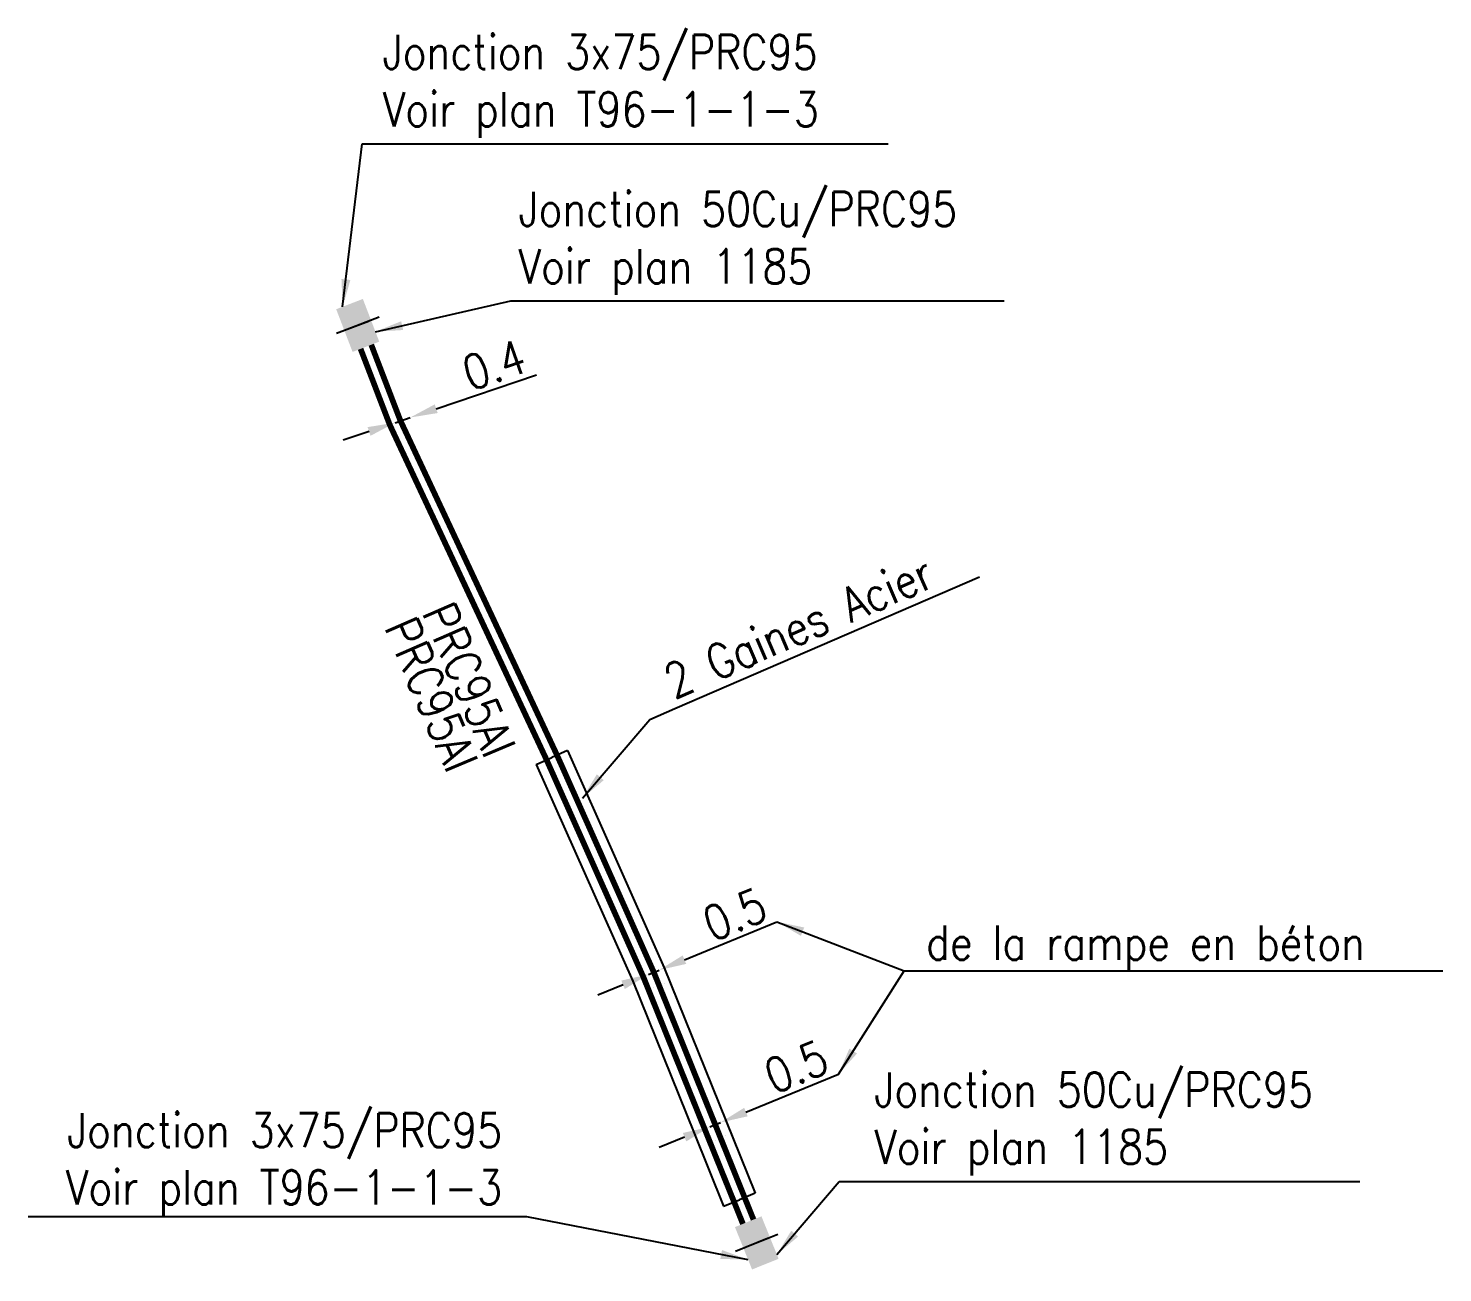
# Model space of a CAD drawing. Header units: millimetres. Extents: x 146000 to 146986, y 142991 to 144001.
# Drawn here: x 146530 to 146591.9, y 143287 to 143341.4 of the extents above; entities that cross this region are included whole.
import ezdxf
from ezdxf.enums import TextEntityAlignment as Align

# ---------------------------------------------------------------- set-up
doc = ezdxf.new("R2010")
doc.units = ezdxf.units.MM
doc.header["$PDMODE"] = 34
doc.layers.get('0').update_dxf_attribs({"linetype": 'CONTINUOUS'})
doc.layers.get('Defpoints').update_dxf_attribs({"linetype": 'CONTINUOUS'})
for name, color, linetype in [('M_100', 7, 'M_ST_6'), ('M_130', 3, 'M_ST_15'), ('M_300', 7, 'CONTINUOUS'), ('M_400', 7, 'CONTINUOUS')]:
    doc.layers.add(name, color=color, linetype=linetype)
doc.styles.add('M_ROMANS', font='ROMANS.shx', dxfattribs={"width": 0.75})
doc.styles.get("Standard").update_dxf_attribs({"font": 'romans.shx', "width": 0.85})
doc.linetypes.add('M_ST_15', pattern='A,5,-0.3,["XX",Standard,S=1,R=0,X=0,Y=-0.5],-2.5', length=7.8)
doc.linetypes.add('M_ST_6', pattern='A,5,-0.3,["||",Standard,S=1,R=0,X=0.35,Y=-0.5],-1.6', length=6.9)
doc.dimstyles.get("Standard").update_dxf_attribs({"dimtxt": 1.5, "dimasz": 1.2, "dimexe": 0.625, "dimexo": 0.625, "dimgap": 0.25, "dimtad": 1, "dimdec": 1, "dimzin": 0, "dimdsep": 46, "dimtxsty": 'Standard', "dimcen": -0.5, "dimadec": 0, "dimazin": 0, "dimtfac": 1, "dimtdec": 1, "dimtmove": 0, "dimatfit": 3, "dimfxl": 0, "dimtolj": 1, "dimtzin": 0, "dimarcsym": 0})

# ---------------------------------------------------------------- blocks, each defined once
blk = doc.blocks.new('*D159')
at = {"layer": 'Defpoints', "color": 0, "linetype": 'Continuous', "transparency": 16777216}
for p in [(146546.046, 143324.163), (146546.709, 143324.388), (146546.709, 143324.388)]:
    blk.add_point(p, dxfattribs=at)
at = {"layer": 'M_130', "color": 0, "linetype": 'Continuous', "lineweight": -2, "transparency": 16777216}
for p, q in [((146547.846, 143324.773), (146552.233, 143326.26)), ((146545.846, 143324.755), (146545.846, 143324.755)), ((146546.046, 143324.163), (146546.709, 143324.388)), ((146544.91, 143323.778), (146543.773, 143323.393))]:
    blk.add_line(p, q, dxfattribs=at)
at = {"layer": 'M_130', "color": 0, "linetype": 'Continuous', "transparency": 16777216}
for points in [[(146547.781, 143324.963), (146547.91, 143324.584), (146546.709, 143324.388)], [(146544.845, 143323.968), (146544.974, 143323.589), (146546.046, 143324.163)]]:
    blk.add_solid(points, dxfattribs=at)
at = {"layer": 'M_130', "color": 0, "linetype": 'Continuous', "transparency": 16777216, "insert": (146550.381, 143326.689), "char_height": 1.5, "attachment_point": 5, "rotation": 18.72264}
blk.add_mtext('\\A1;0.4', dxfattribs=at)
blk = doc.blocks.new('*D160')
at = {"layer": 'Defpoints', "color": 0, "linetype": 'Continuous', "transparency": 16777216}
for p in [(146557.128, 143300.043), (146557.128, 143300.043), (146557.59, 143300.232)]:
    blk.add_point(p, dxfattribs=at)
at = {"layer": 'M_130', "color": 0, "linetype": 'Continuous', "lineweight": -2, "transparency": 16777216}
for p, q in [((146558.701, 143300.687), (146562.746, 143302.343)), ((146557.128, 143300.043), (146557.59, 143300.232)), ((146556.017, 143299.588), (146554.906, 143299.134)), ((146557.364, 143299.465), (146557.364, 143299.465)), ((146557.827, 143299.654), (146557.827, 143299.654))]:
    blk.add_line(p, q, dxfattribs=at)
at = {"layer": 'M_130', "color": 0, "linetype": 'Continuous', "transparency": 16777216}
for points in [[(146558.625, 143300.872), (146558.777, 143300.502), (146557.59, 143300.232)], [(146555.941, 143299.774), (146556.093, 143299.403), (146557.128, 143300.043)]]:
    blk.add_solid(points, dxfattribs=at)
at = {"layer": 'M_130', "color": 0, "linetype": 'Continuous', "transparency": 16777216, "insert": (146560.9, 143302.668), "char_height": 1.5, "attachment_point": 5, "rotation": 22.26046}
blk.add_mtext('\\A1;0.5', dxfattribs=at)
blk = doc.blocks.new('*D161')
at = {"layer": 'Defpoints', "color": 0, "linetype": 'Continuous', "transparency": 16777216}
for p in [(146559.815, 143293.38), (146559.815, 143293.38), (146560.278, 143293.57)]:
    blk.add_point(p, dxfattribs=at)
at = {"layer": 'M_130', "color": 0, "linetype": 'Continuous', "lineweight": -2, "transparency": 16777216}
for p, q in [((146561.388, 143294.024), (146565.434, 143295.68)), ((146559.815, 143293.38), (146560.278, 143293.57)), ((146558.704, 143292.926), (146557.594, 143292.471)), ((146560.052, 143292.802), (146560.052, 143292.802)), ((146560.514, 143292.991), (146560.514, 143292.991))]:
    blk.add_line(p, q, dxfattribs=at)
at = {"layer": 'M_130', "color": 0, "linetype": 'Continuous', "transparency": 16777216}
for points in [[(146561.313, 143294.21), (146561.464, 143293.839), (146560.278, 143293.57)], [(146558.629, 143293.111), (146558.78, 143292.741), (146559.815, 143293.38)]]:
    blk.add_solid(points, dxfattribs=at)
at = {"layer": 'M_130', "color": 0, "linetype": 'Continuous', "transparency": 16777216, "insert": (146563.588, 143296.005), "char_height": 1.5, "attachment_point": 5, "rotation": 22.26046}
blk.add_mtext('\\A1;0.5', dxfattribs=at)
blk = doc.blocks.new('M_300_04')
at = {"color": 0, "linetype": 'Continuous'}
blk.add_line((0, 1.125), (0, -0.375), dxfattribs=at)
blk.add_solid([(-1, 0.75), (-1, 0), (1, 0.75), (1, 0)], dxfattribs=at)
at = {"color": 0, "linetype": 'Continuous', "style": 'M_ROMANS', "width": 0.75, "flags": 3}
for tag, p in [('DEF_LEG', (0, -4.625)), ('DEF_COUP', (0, -7.125)), ('DEF_TYPE', (0, -9.625))]:
    blk.add_attdef(tag, text='', height=1.2, dxfattribs=at).set_placement(p, align=Align.MIDDLE)

msp = doc.modelspace()

# ---------------------------------------------------------------- linework, layer by layer
at = {"layer": 'M_100', "const_width": 0.25, "flags": 128}
msp.add_lwpolyline([(146544.539, 143327.39), (146545.816, 143324.066), (146552.677, 143309.411), (146556.897, 143299.945), (146559.583, 143293.287), (146560.87, 143290.097), (146561.257, 143289.137)], dxfattribs=at)
at = {"layer": 'M_130', "const_width": 0.25, "flags": 128}
msp.add_lwpolyline([(146545.005, 143327.57), (146546.276, 143324.261), (146553.132, 143309.619), (146557.358, 143300.141), (146560.046, 143293.475), (146561.333, 143290.284), (146561.721, 143289.324)], dxfattribs=at)
at = {"layer": 'M_400', "color": 7, "linetype": 'CONTINUOUS'}
for p, q in [((146552.217, 143309.215), (146552.902, 143309.52)), ((146553.587, 143309.826), (146552.902, 143309.52)), ((146553.587, 143309.826), (146557.818, 143300.336)), ((146552.217, 143309.215), (146556.437, 143299.75)), ((146557.818, 143300.336), (146560.51, 143293.662)), ((146556.437, 143299.75), (146559.119, 143293.101)), ((146560.51, 143293.662), (146561.797, 143290.472)), ((146559.119, 143293.101), (146560.406, 143289.911)), ((146560.406, 143289.911), (146561.101, 143290.191)), ((146561.797, 143290.472), (146561.101, 143290.191))]:
    msp.add_line(p, q, dxfattribs=at)

# ---------------------------------------------------------------- block references
at = {"layer": 'M_300'}
for p, rotation in [((146544.297, 143328.369), 291.0109207304024), ((146543.83, 143328.189), 291.0109207304023), ((146561.747, 143288.257), 291.9674292060046), ((146561.283, 143288.07), 291.9674292060046)]:
    msp.add_blockref('M_300_04', p, dxfattribs=dict(at, rotation=rotation))

# ---------------------------------------------------------------- texts
at = {"layer": 'M_100', "linetype": 'Continuous', "width": 0.85}
msp.add_text('PRC95Al', height=1.5, rotation=293.31833, dxfattribs=at).set_placement((146545.552, 143315.223))
at = {"layer": 'M_130', "linetype": 'Continuous', "width": 0.85}
msp.add_text('PRC95Al', height=1.5, rotation=293.31833, dxfattribs=at).set_placement((146547.199, 143315.866))
at = {"layer": 'M_130', "linetype": 'Continuous', "insert": (146569.273, 143302.176), "char_height": 1.5, "attachment_point": 1}
msp.add_mtext('\\A1;de la rampe en béton', dxfattribs=at)
at = {"layer": 'M_300', "linetype": 'Continuous', "char_height": 1.5}
for s, insert, attachment_point in [('\\A1;Jonction 3x75/PRC95\\PVoir plan T96-1-1-3', (146545.509, 143341.118), 1), ('\\A1;Jonction 50Cu/PRC95\\PVoir plan 1185', (146551.451, 143334.254), 1), ('\\A1;Jonction 50Cu/PRC95\\PVoir plan 1185', (146567.007, 143295.755), 1), ('\\A1;Jonction 3x75/PRC95\\PVoir plan T96-1-1-3', (146550.727, 143293.983), 3)]:
    msp.add_mtext(s, dxfattribs=dict(at, insert=insert, attachment_point=attachment_point))
at = {"layer": 'M_400', "linetype": 'Continuous', "insert": (146557.65, 143313.445), "char_height": 1.5, "attachment_point": 1, "rotation": 23.40922}
msp.add_mtext('\\A1;2 Gaines Acier', dxfattribs=at)

# ---------------------------------------------------------------- dimensions: what is measured, and where the dimension line sits
at = {"layer": 'M_130', "linetype": 'Continuous'}
dim = msp.add_linear_dim(base=(146546.709, 143324.388), p1=(146546.046, 143324.163), p2=(146546.709, 143324.388), angle=198.72264, text='0.4', dimstyle='Standard', dxfattribs=at)
dim.commit()
dim.dimension.update_dxf_attribs({"geometry": '*D159', "text_midpoint": (146550.702, 143325.741), "dimtype": 160})
for base, p1, p2, picture, middle in [((146557.128, 143300.043), (146557.59, 143300.232), (146557.128, 143300.043), '*D160', (146561.279, 143301.742)), ((146559.815, 143293.38), (146560.278, 143293.57), (146559.815, 143293.38), '*D161', (146563.966, 143295.08))]:
    dim = msp.add_linear_dim(base=base, p1=p1, p2=p2, angle=22.26046, dimstyle='Standard', dxfattribs=at)
    dim.commit()
    dim.dimension.update_dxf_attribs({"geometry": picture, "text_midpoint": middle, "dimtype": 160})

# ---------------------------------------------------------------- leaders
at = {"layer": 'M_130', "linetype": 'Continuous', "annotation_type": 0, "has_hookline": 1, "hookline_direction": 0, "text_width": 22.1}
msp.add_leader([(146562.746, 143302.343), (146568.307, 143300.195), (146569.507, 143300.195)], dimstyle='Standard', override={"dimgap": 0.25, "dimtad": 1}, dxfattribs=at)
at = {"layer": 'M_130', "linetype": 'Continuous'}
msp.add_leader([(146565.434, 143295.68), (146568.307, 143300.195)], dimstyle='Standard', dxfattribs=at)
at = {"layer": 'M_300', "linetype": 'Continuous', "annotation_type": 0, "has_hookline": 1}
for points, hookline_direction, text_width in [([(146543.755, 143329.232), (146544.607, 143336.351), (146545.807, 143336.351)], 0, 21.554), ([(146545.188, 143328.14), (146551.114, 143329.486)], 0, 21.311), ([(146562.741, 143287.798), (146565.47, 143290.988), (146566.67, 143290.988)], 0, 21.311), ([(146561.484, 143287.572), (146551.812, 143289.439)], 1, 21.554)]:
    msp.add_leader(points, dimstyle='Standard', override={"dimgap": 0.25, "dimtad": 1}, dxfattribs=dict(at, hookline_direction=hookline_direction, text_width=text_width))
at = {"layer": 'M_400', "linetype": 'Continuous', "annotation_type": 0, "has_hookline": 1, "hookline_direction": 0, "text_width": 14.268, "horizontal_direction": (0.917691, 0.397296, 0)}
msp.add_leader([(146554.239, 143307.75), (146557.18, 143311.184), (146558.281, 143311.661)], dimstyle='Standard', override={"dimgap": 0.25, "dimtad": 1}, dxfattribs=at)

doc.saveas('drawing.dxf')
